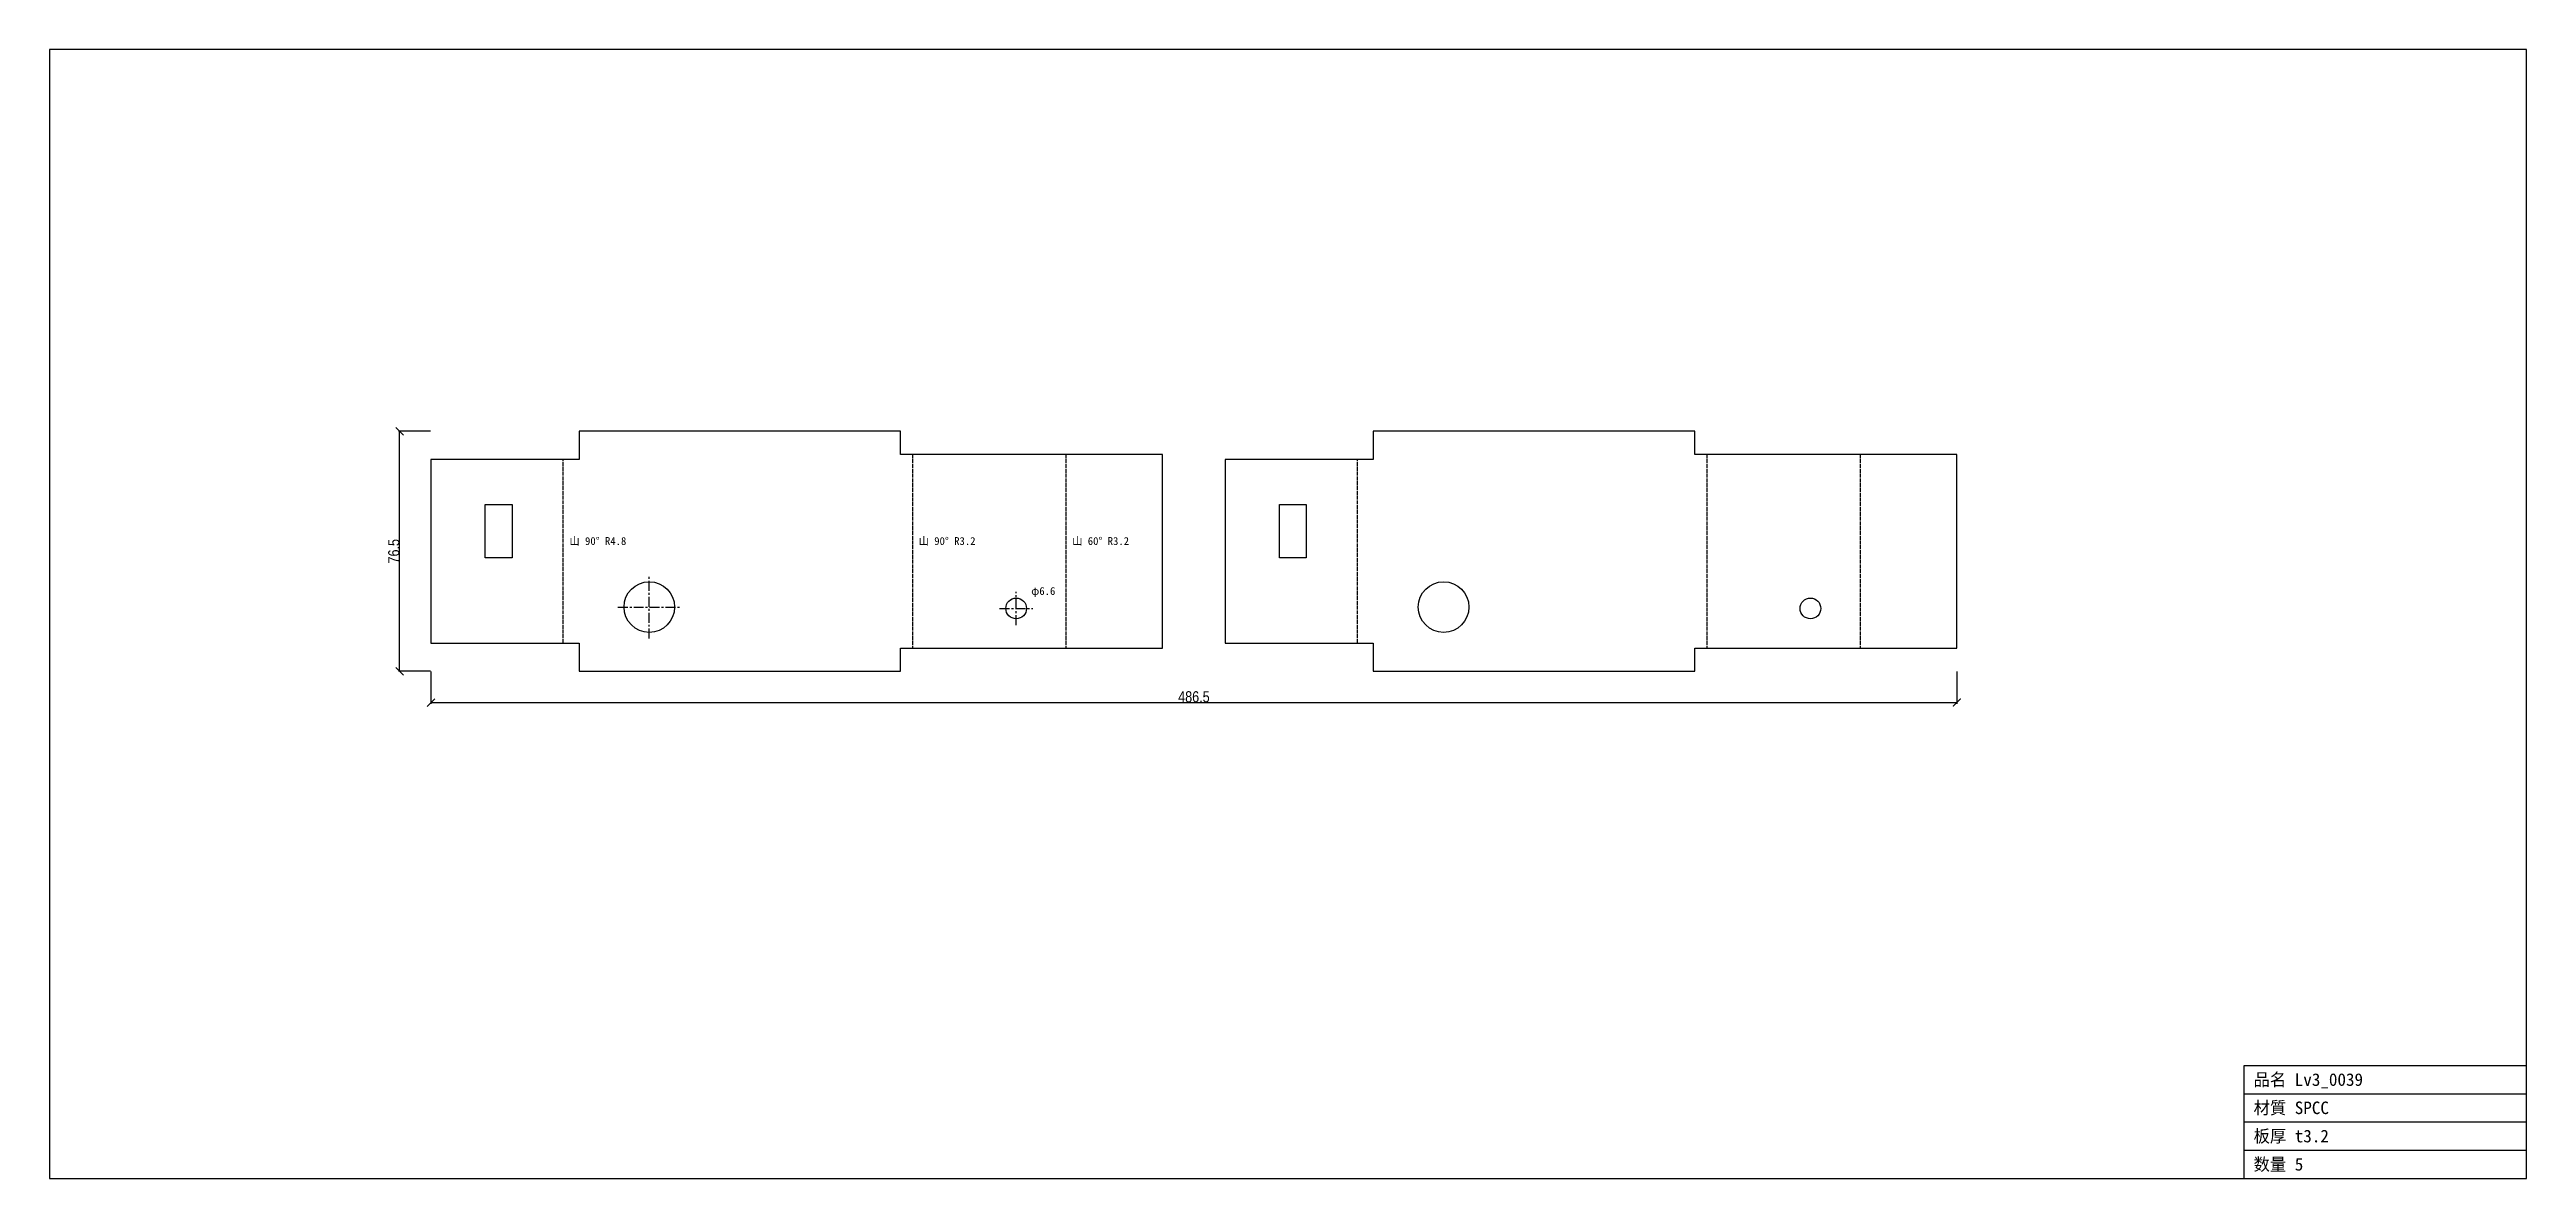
# Model space of a CAD drawing. Header units: millimetres. Extents: x -169 to 621, y -162 to 198.
import ezdxf

# ---------------------------------------------------------------- set-up
doc = ezdxf.new("R2010")
doc.units = ezdxf.units.MM
doc.linetypes.add('CENTER', pattern=[5.08, 3.175, -0.635, 0.635, -0.635])
doc.linetypes.add('DASHED', pattern=[1.524, 1.27, -0.254])
for name, color, linetype in [('中心線', 7, 'Continuous'), ('図枠', 7, 'Continuous'), ('外形', 7, 'Continuous'), ('寸法', 7, 'Continuous'), ('文字', 7, 'Continuous'), ('曲げ線', 7, 'Continuous')]:
    doc.layers.add(name, color=color, linetype=linetype)
doc.styles.add('OpenSansCondensed-Light', font='OpenSansCondensed-Light.ttf')
doc.dimstyles.new('EZDXF', dxfattribs={"dimtxt": 0.25, "dimasz": 0.175, "dimexe": 0.375, "dimexo": 0.125, "dimgap": 0.1, "dimtad": 1, "dimlfac": 100, "dimzin": 12, "dimdsep": 46, "dimtxsty": 'OpenSansCondensed-Light', "dimblk": 'ARCHTICK', "dimcen": 2.5, "dimazin": 3, "dimtfac": 0.5, "dimtmove": 2, "dimatfit": 3})

# ---------------------------------------------------------------- blocks, each defined once
blk = doc.blocks.new('_ARCHTICK')
at = {"color": 0, "linetype": 'BYBLOCK', "const_width": 0.15}
blk.add_lwpolyline([(-0.5, -0.5), (0.5, 0.5)], dxfattribs=at)

msp = doc.modelspace()

# ---------------------------------------------------------------- linework, layer by layer
at = {"layer": '中心線', "color": 1, "linetype": 'CENTER'}
for p, q in [((22.41, 10.4), (22.41, 30.52)), ((139.38, 14.72), (139.38, 25.32)), ((12.35, 20.46), (32.47, 20.46)), ((134.08, 20.02), (144.68, 20.02))]:
    msp.add_line(p, q, dxfattribs=at)
at = {"layer": '図枠'}
for p, q in [((620.92, 198.11), (-168.81, 198.11)), ((-168.81, 198.11), (-168.81, -161.62)), ((620.92, -161.62), (620.92, 198.11)), ((530.92, -161.62), (530.92, -125.62)), ((530.92, -125.62), (620.92, -125.62)), ((530.92, -134.62), (620.92, -134.62)), ((530.92, -143.62), (620.92, -143.62)), ((530.92, -152.62), (620.92, -152.62)), ((-168.81, -161.62), (620.92, -161.62))]:
    msp.add_line(p, q, dxfattribs=at)
at = {"layer": '外形'}
for p, q in [((102.54, 76.49), (0, 76.49)), ((0, 76.49), (0, 67.49)), ((102.54, 69.09), (102.54, 76.49)), ((355.79, 76.49), (253.24, 76.49)), ((253.24, 76.49), (253.24, 67.49)), ((355.79, 69.09), (355.79, 76.49)), ((0, 67.49), (-47.19, 67.49)), ((-47.19, 67.49), (-47.19, 9)), ((186.05, 69.09), (102.54, 69.09)), ((186.05, 7.4), (186.05, 69.09)), ((253.24, 67.49), (206.05, 67.49)), ((206.05, 67.49), (206.05, 9)), ((439.3, 69.09), (355.79, 69.09)), ((439.3, 7.4), (439.3, 69.09)), ((-29.89, 36.1), (-29.89, 53.17)), ((-29.89, 53.17), (-21.36, 53.17)), ((-21.36, 53.17), (-21.36, 36.1)), ((223.35, 36.1), (223.35, 53.17)), ((223.35, 53.17), (231.88, 53.17)), ((231.88, 53.17), (231.88, 36.1)), ((-21.36, 36.1), (-29.89, 36.1)), ((231.88, 36.1), (223.35, 36.1)), ((-47.19, 9), (0, 9)), ((0, 9), (0, 0)), ((206.05, 9), (253.24, 9)), ((253.24, 9), (253.24, 0)), ((0, 0), (102.54, 0)), ((102.54, 0), (102.54, 7.4)), ((102.54, 7.4), (186.05, 7.4)), ((253.24, 0), (355.79, 0)), ((355.79, 0), (355.79, 7.4)), ((355.79, 7.4), (439.3, 7.4))]:
    msp.add_line(p, q, dxfattribs=at)
for centre, radius in [((22.41, 20.46), 8.06), ((275.66, 20.46), 8.06), ((139.38, 20.02), 3.3), ((392.62, 20.02), 3.3)]:
    msp.add_circle(centre, radius, dxfattribs=at)
at = {"layer": '曲げ線', "color": 4, "linetype": 'DASHED'}
for p, q in [((-5.03, 9), (-5.03, 67.49)), ((106.31, 69.09), (106.31, 7.4)), ((155.26, 69.09), (155.26, 7.4)), ((248.22, 9), (248.22, 67.49)), ((359.56, 69.09), (359.56, 7.4)), ((408.5, 69.09), (408.5, 7.4))]:
    msp.add_line(p, q, dxfattribs=at)

# ---------------------------------------------------------------- texts
at = {"layer": '文字'}
for s, height, p in [('山 90° R4.8', 2.5, (-3.03, 40.25)), ('山 90° R3.2', 2.5, (108.31, 40.25)), ('山 60° R3.2', 2.5, (157.26, 40.25)), ('φ6.6', 2.5, (144.18, 24.32)), ('品名 Lv3_0039', 4, (533.92, -132.12)), ('材質 SPCC', 4, (533.92, -141.12)), ('板厚 t3.2', 4, (533.92, -150.12)), ('数量 5', 4, (533.92, -159.12))]:
    msp.add_text(s, height=height, dxfattribs=at).set_placement(p)

# ---------------------------------------------------------------- dimensions: what is measured, and where the dimension line sits
at = {"layer": '寸法'}
msp.add_linear_dim(base=(-57.19, 0), p1=(-47.19, 0), p2=(-47.19, 76.49), angle=90, dimstyle='EZDXF', override={"dimtxt": 3.5, "dimasz": 2.5, "dimdec": 1, "dimlfac": 1}, dxfattribs=at).render()
msp.add_linear_dim(base=(-47.19, -10), p1=(-47.19, 0), p2=(439.3, 0), dimstyle='EZDXF', override={"dimtxt": 3.5, "dimasz": 2.5, "dimdec": 1, "dimlfac": 1}, dxfattribs=at).render()

doc.saveas('drawing.dxf')
